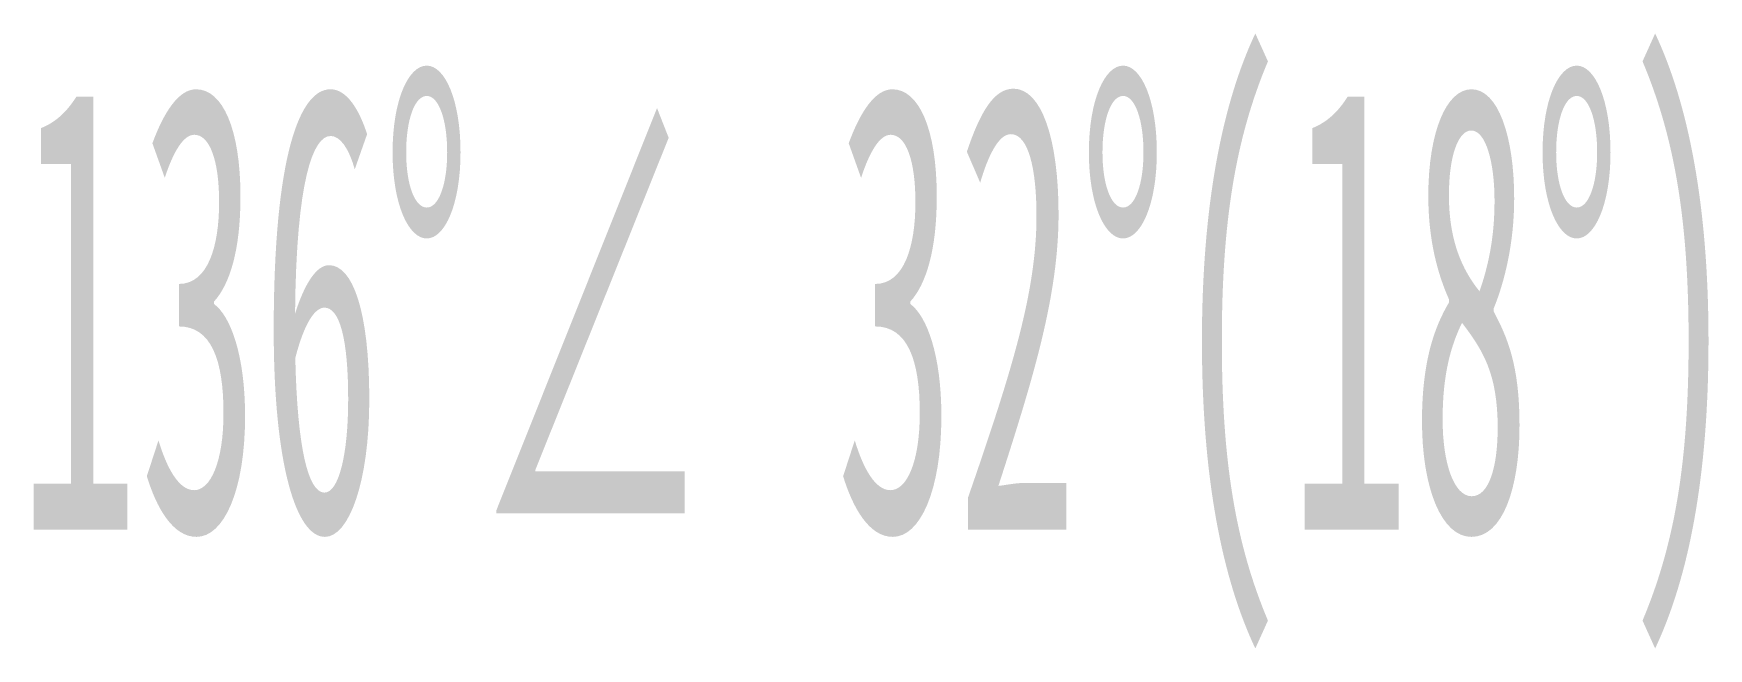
# Model space of a CAD drawing. Extents: x 1.3 to 12.6, y 1.2 to 5.3.
import ezdxf

# ---------------------------------------------------------------- set-up
doc = ezdxf.new("R2010")
doc.units = 0
doc.header["$MEASUREMENT"] = 0
doc.layers.get('0').update_dxf_attribs({"linetype": 'CONTINUOUS'})
doc.styles.add('LZ_FONTS_FS', font='SIMFANG.TTF', dxfattribs={"width": 0.7})

msp = doc.modelspace()

# ---------------------------------------------------------------- texts
at = {"style": 'LZ_FONTS_FS', "width": 0.4}
msp.add_text('136°∠ 32°(18°)', height=3, dxfattribs=at).set_placement((1.195, 2.009))

doc.saveas('drawing.dxf')
